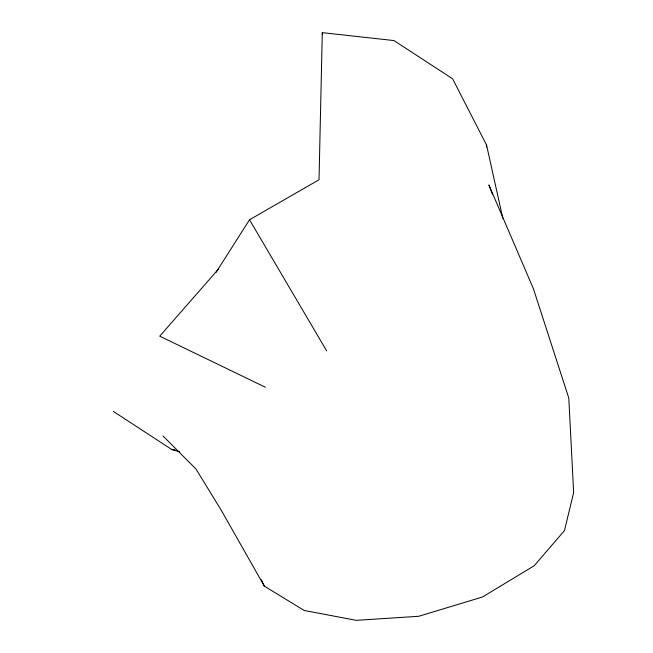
<?xml version="1.0" encoding="UTF-8"?>
<svg xmlns="http://www.w3.org/2000/svg" width="653" height="653" viewBox="0 0 653 653"><rect width="100%" height="100%" fill="white"/><g stroke="black" fill="none" stroke-linecap="round" stroke-linejoin="round"><path stroke-width="0.98" d="M502.802 218.273L486.55 145.031L452.602 78.793L393.955 40.568L322.296 32.65L319.023 179.763L249.519 219.775L216.159 272.236M218.584 268.963L159.74 336.173L265.428 387.253M113.304 411.39L171.943 449.623L174.988 449.803M171.943 449.623L179.599 451.737M163.062 436.008L195.982 469.025L221.269 510.295L264.326 586.133L304.159 610.449L356.285 620.35L418.761 616.277L482.445 597.013L534.154 565.792L564.47 530.603L573.652 492.55L568.796 398.069L533.428 288.789L488.893 184.921L492.395 194.325M249.519 219.775L326.68 350.914M261.306 579.701L264.326 586.133M322.296 32.65L322.411 34.682M486.55 145.031L486.575 147.056"/></g></svg>
